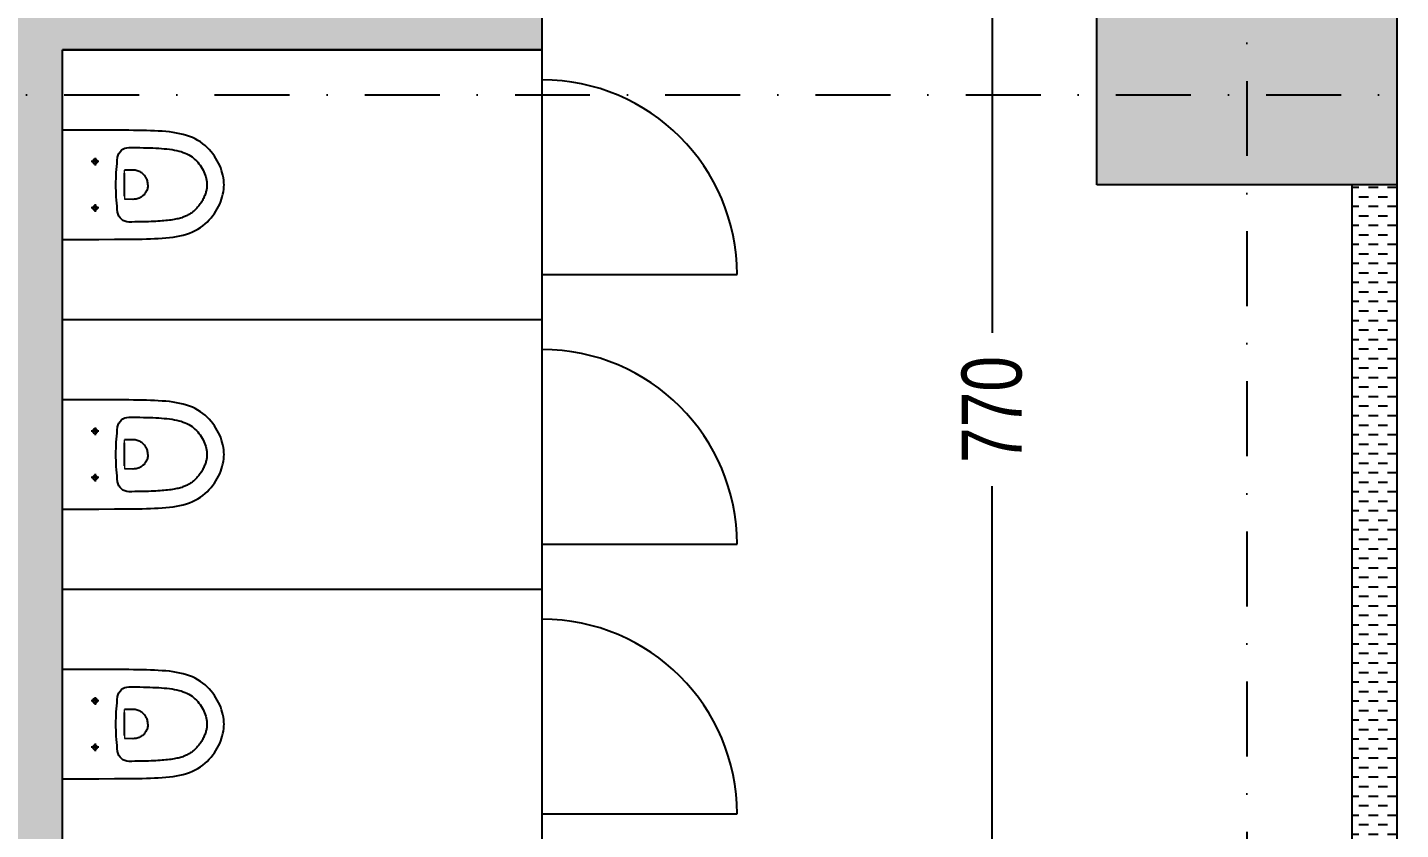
# Model space of a CAD drawing. Header units: centimetres. Extents: x 26569 to 160723, y -3143 to 14565.
# Drawn here: x 52162.8 to 52620.7, y 2743.4 to 3011.1 of the extents above; entities that cross this region are included whole.
import ezdxf

# ---------------------------------------------------------------- set-up
doc = ezdxf.new("R2010")
doc.units = ezdxf.units.CM
doc.header["$LTSCALE"] = 100
doc.linetypes.add('DASHDOT2', pattern=[0.5, 0.25, -0.125, 0, -0.125])
for name, color, linetype in [('A-ANNO-DIMS', 187, 'Continuous'), ('A-ANNO-GRID', 155, 'DASHDOT2'), ('A-FLOR-FIXT', 146, 'Continuous'), ('A-FLOR-TPTN', 8, 'Continuous'), ('A-WALL', 134, 'Continuous'), ('A-WALL-HTCH', 8, 'Continuous'), ('S-CONC', 5, 'Continuous'), ('S-HTCH', 8, 'Continuous')]:
    doc.layers.add(name, color=color, linetype=linetype)
doc.styles.add('Fields_100', font='act_simplex.shx', dxfattribs={"width": 0.8, "height": 20})
doc.dimstyles.new('FIELDS_100', dxfattribs={"dimscale": 0, "dimtxt": 20, "dimasz": 5, "dimexe": 5, "dimexo": 5, "dimgap": 5, "dimtad": 0, "dimdec": 0, "dimzin": 0, "dimdsep": 46, "dimtxsty": 'Fields_100', "dimblk": 'DOT', "dimcen": 0.09, "dimclrt": 50, "dimadec": 0, "dimazin": 0, "dimtfac": 1, "dimtdec": 0, "dimtix": 1, "dimtofl": 0, "dimtmove": 1, "dimatfit": 3, "dimfxl": 5, "dimfxlon": 1, "dimtolj": 1, "dimtzin": 0, "dimarcsym": 0})
pattern_1 = [(0, (47244.2896, 54361.0323), (3.175, 3.175), [3.175, -3.175])]

# ---------------------------------------------------------------- blocks, each defined once
blk = doc.blocks.new('_Dot')
at = {"color": 0, "linetype": 'ByBlock', "lineweight": -2}
blk.add_line((-0.5, 0), (-1, 0), dxfattribs=at)
at = {"color": 0, "linetype": 'ByBlock', "const_width": 0.5}
blk.add_lwpolyline([(-0.25, 0, 1), (0.25, 0, 1)], format="xyb", close=True, dxfattribs=at)
blk = doc.blocks.new('*D153')
at = {"layer": 'A-ANNO-DIMS', "color": 0, "lineweight": -2, "transparency": 16777216}
for p, q in [((52619.48, 2617.92), (52619.48, 2607.92)), ((52971.98, 2617.92), (52971.98, 2607.92)), ((52624.48, 2612.92), (52770.15, 2612.92)), ((52966.98, 2612.92), (52821.3, 2612.92))]:
    blk.add_line(p, q, dxfattribs=at)
at = {"layer": 'DEFPOINTS', "color": 0, "transparency": 16777216}
for p in [(52971.98, 3172.92), (52619.48, 2682.92), (52971.98, 2612.92)]:
    blk.add_point(p, dxfattribs=at)
at = {"layer": 'A-ANNO-DIMS', "color": 0, "lineweight": -2, "transparency": 16777216, "xscale": 5, "yscale": 5, "zscale": 5, "rotation": 180}
blk.add_blockref('_Dot', (52619.48, 2612.92), dxfattribs=at)
at = {"layer": 'A-ANNO-DIMS', "color": 0, "lineweight": -2, "transparency": 16777216, "xscale": 5, "yscale": 5, "zscale": 5}
blk.add_blockref('_Dot', (52971.98, 2612.92), dxfattribs=at)
at = {"layer": 'A-ANNO-DIMS', "color": 50, "transparency": 16777216, "insert": (52795.73, 2612.92), "char_height": 20, "attachment_point": 5, "style": 'Fields_100'}
blk.add_mtext('\\A1;353', dxfattribs=at)
blk = doc.blocks.new('*D373')
at = {"layer": 'A-ANNO-DIMS', "color": 0, "lineweight": -2, "transparency": 16777216}
for p, q in [((52619.48, 3079.88), (52619.48, 3089.88)), ((56286.98, 3079.88), (56286.98, 3089.88)), ((52624.48, 3084.88), (54420.04, 3084.88)), ((56281.98, 3084.88), (54486.42, 3084.88))]:
    blk.add_line(p, q, dxfattribs=at)
at = {"layer": 'DEFPOINTS', "color": 0, "transparency": 16777216}
for p in [(56286.98, 3084.88), (52619.48, 2988.59), (56286.98, 2988.59)]:
    blk.add_point(p, dxfattribs=at)
at = {"layer": 'A-ANNO-DIMS', "color": 0, "lineweight": -2, "transparency": 16777216, "xscale": 5, "yscale": 5, "zscale": 5, "rotation": 180}
blk.add_blockref('_Dot', (52619.48, 3084.88), dxfattribs=at)
at = {"layer": 'A-ANNO-DIMS', "color": 0, "lineweight": -2, "transparency": 16777216, "xscale": 5, "yscale": 5, "zscale": 5}
blk.add_blockref('_Dot', (56286.98, 3084.88), dxfattribs=at)
at = {"layer": 'A-ANNO-DIMS', "color": 50, "transparency": 16777216, "insert": (54453.23, 3084.88), "char_height": 20, "attachment_point": 5, "style": 'Fields_100'}
blk.add_mtext('\\A1;3668', dxfattribs=at)
blk = doc.blocks.new('KLOZET')
at = {"linetype": 'Continuous'}
for p, q in [((-10.31, 50.18), (-9.56, 50.72)), ((-9.56, 50.72), (-8.8, 51.22)), ((-8.8, 51.22), (-8.02, 51.67)), ((-8.02, 51.67), (-7.24, 52.08)), ((-7.24, 52.08), (-6.44, 52.46)), ((-6.44, 52.46), (-5.63, 52.79)), ((-5.63, 52.79), (-4.81, 53.09)), ((-4.81, 53.09), (-3.99, 53.34)), ((-3.99, 53.34), (-3.16, 53.55)), ((-3.16, 53.55), (-2.34, 53.71)), ((-2.34, 53.71), (-1.51, 53.83)), ((-1.51, 53.83), (-0.69, 53.89)), ((-0.69, 53.89), (0, 53.91)), ((0, 53.91), (0.69, 53.89)), ((0.69, 53.89), (1.51, 53.83)), ((1.51, 53.83), (2.34, 53.71)), ((2.34, 53.71), (3.16, 53.55)), ((3.16, 53.55), (3.99, 53.34)), ((3.99, 53.34), (4.81, 53.09)), ((4.81, 53.09), (5.63, 52.79)), ((5.63, 52.79), (6.44, 52.46)), ((6.44, 52.46), (7.24, 52.08)), ((7.24, 52.08), (8.02, 51.67)), ((8.02, 51.67), (8.8, 51.22)), ((8.8, 51.22), (9.56, 50.72)), ((9.56, 50.72), (10.31, 50.18)), ((-14.81, 45.18), (-14.27, 46.03)), ((-14.27, 46.03), (-13.69, 46.84)), ((-13.69, 46.84), (-13.07, 47.6)), ((-13.07, 47.6), (-12.43, 48.31)), ((-12.43, 48.31), (-11.75, 48.97)), ((-11.75, 48.97), (-11.04, 49.6)), ((-11.04, 49.6), (-10.31, 50.18)), ((-6.42, 45.96), (-6.71, 45.76)), ((-6.13, 46.16), (-6.42, 45.96)), ((-5.82, 46.36), (-6.13, 46.16)), ((-5.51, 46.54), (-5.82, 46.36)), ((-5.2, 46.72), (-5.51, 46.54)), ((-4.89, 46.89), (-5.2, 46.72)), ((-4.57, 47.05), (-4.89, 46.89)), ((-4.25, 47.2), (-4.57, 47.05)), ((-3.93, 47.34), (-4.25, 47.2)), ((-3.6, 47.47), (-3.93, 47.34)), ((-3.28, 47.59), (-3.6, 47.47)), ((-2.97, 47.7), (-3.28, 47.59)), ((-2.65, 47.8), (-2.97, 47.7)), ((-2.35, 47.89), (-2.65, 47.8)), ((-2.06, 47.96), (-2.35, 47.89)), ((-1.77, 48.03), (-2.06, 47.96)), ((-1.5, 48.08), (-1.77, 48.03)), ((-1.23, 48.13), (-1.5, 48.08)), ((-0.97, 48.16), (-1.23, 48.13)), ((-0.71, 48.19), (-0.97, 48.16)), ((-0.47, 48.21), (-0.71, 48.19)), ((-0.23, 48.22), (-0.47, 48.21)), ((0, 48.22), (-0.23, 48.22)), ((0.5, 48.21), (0, 48.22)), ((1.01, 48.16), (0.5, 48.21)), ((1.53, 48.07), (1.01, 48.16)), ((2.07, 47.96), (1.53, 48.07)), ((2.62, 47.81), (2.07, 47.96)), ((3.18, 47.63), (2.62, 47.81)), ((3.74, 47.42), (3.18, 47.63)), ((4.31, 47.17), (3.74, 47.42)), ((4.87, 46.9), (4.31, 47.17)), ((5.42, 46.6), (4.87, 46.9)), ((5.96, 46.27), (5.42, 46.6)), ((6.49, 45.92), (5.96, 46.27)), ((7.01, 45.53), (6.49, 45.92)), ((10.31, 50.18), (11.04, 49.6)), ((11.04, 49.6), (11.75, 48.97)), ((11.75, 48.97), (12.43, 48.31)), ((12.43, 48.31), (13.07, 47.6)), ((13.07, 47.6), (13.69, 46.84)), ((13.69, 46.84), (14.27, 46.03)), ((14.27, 46.03), (14.81, 45.18)), ((-16.79, 40.28), (-16.49, 41.34)), ((-16.49, 41.34), (-16.14, 42.36)), ((-16.14, 42.36), (-15.75, 43.34)), ((-15.75, 43.34), (-15.3, 44.28)), ((-15.3, 44.28), (-14.81, 45.18)), ((-10.36, 41.4), (-10.5, 41.11)), ((-10.22, 41.69), (-10.36, 41.4)), ((-10.08, 41.96), (-10.22, 41.69)), ((-9.93, 42.23), (-10.08, 41.96)), ((-9.77, 42.49), (-9.93, 42.23)), ((-9.61, 42.75), (-9.77, 42.49)), ((-9.44, 43), (-9.61, 42.75)), ((-9.26, 43.24), (-9.44, 43)), ((-9.08, 43.48), (-9.26, 43.24)), ((-8.88, 43.72), (-9.08, 43.48)), ((-8.68, 43.96), (-8.88, 43.72)), ((-8.47, 44.19), (-8.68, 43.96)), ((-8.25, 44.43), (-8.47, 44.19)), ((-8.02, 44.66), (-8.25, 44.43)), ((-7.78, 44.88), (-8.02, 44.66)), ((-7.53, 45.11), (-7.78, 44.88)), ((-7.26, 45.33), (-7.53, 45.11)), ((-6.99, 45.54), (-7.26, 45.33)), ((-6.71, 45.76), (-6.99, 45.54)), ((7.51, 45.12), (7.01, 45.53)), ((7.99, 44.68), (7.51, 45.12)), ((8.44, 44.22), (7.99, 44.68)), ((8.87, 43.74), (8.44, 44.22)), ((9.27, 43.23), (8.87, 43.74)), ((9.64, 42.7), (9.27, 43.23)), ((9.98, 42.14), (9.64, 42.7)), ((10.29, 41.55), (9.98, 42.14)), ((10.57, 40.94), (10.29, 41.55)), ((14.81, 45.18), (15.3, 44.28)), ((15.3, 44.28), (15.75, 43.34)), ((15.75, 43.34), (16.14, 42.36)), ((16.14, 42.36), (16.49, 41.34)), ((16.49, 41.34), (16.79, 40.28)), ((-17.61, 35.73), (-17.46, 36.91)), ((-17.46, 36.91), (-17.27, 38.06)), ((-17.27, 38.06), (-17.05, 39.19)), ((-17.05, 39.19), (-16.79, 40.28)), ((-11.69, 36.75), (-11.77, 36.22)), ((-11.61, 37.25), (-11.69, 36.75)), ((-11.52, 37.73), (-11.61, 37.25)), ((-11.42, 38.19), (-11.52, 37.73)), ((-11.32, 38.62), (-11.42, 38.19)), ((-11.22, 39.04), (-11.32, 38.62)), ((-11.11, 39.43), (-11.22, 39.04)), ((-10.99, 39.8), (-11.11, 39.43)), ((-10.87, 40.16), (-10.99, 39.8)), ((-10.75, 40.49), (-10.87, 40.16)), ((-10.63, 40.81), (-10.75, 40.49)), ((-10.5, 41.11), (-10.63, 40.81)), ((10.82, 40.29), (10.57, 40.94)), ((11.05, 39.61), (10.82, 40.29)), ((11.25, 38.9), (11.05, 39.61)), ((11.43, 38.16), (11.25, 38.9)), ((11.58, 37.39), (11.43, 38.16)), ((11.72, 36.58), (11.58, 37.39)), ((16.79, 40.28), (17.05, 39.19)), ((17.05, 39.19), (17.27, 38.06)), ((17.27, 38.06), (17.46, 36.91)), ((17.46, 36.91), (17.61, 35.73)), ((-17.91, 32), (-17.83, 33.28)), ((-17.83, 33.28), (-17.73, 34.52)), ((-17.73, 34.52), (-17.61, 35.73)), ((-12.14, 32.56), (-12.19, 31.86)), ((-12.09, 33.24), (-12.14, 32.56)), ((-12.04, 33.89), (-12.09, 33.24)), ((-11.98, 34.51), (-12.04, 33.89)), ((-11.92, 35.1), (-11.98, 34.51)), ((-11.85, 35.68), (-11.92, 35.1)), ((-11.77, 36.22), (-11.85, 35.68)), ((11.84, 35.74), (11.72, 36.58)), ((11.94, 34.87), (11.84, 35.74)), ((12.03, 33.98), (11.94, 34.87)), ((12.11, 33.06), (12.03, 33.98)), ((12.17, 32.12), (12.11, 33.06)), ((12.23, 31.16), (12.17, 32.12)), ((17.61, 35.73), (17.73, 34.52)), ((17.73, 34.52), (17.83, 33.28)), ((17.83, 33.28), (17.91, 32)), ((-18.11, 26.6), (-18.08, 28)), ((-18.08, 28), (-18.03, 29.37)), ((-18.03, 29.37), (-17.98, 30.7)), ((-17.98, 30.7), (-17.91, 32)), ((-12.35, 27.92), (-12.37, 27.04)), ((-12.32, 28.77), (-12.35, 27.92)), ((-12.29, 29.59), (-12.32, 28.77)), ((-12.26, 30.38), (-12.29, 29.59)), ((-12.23, 31.13), (-12.26, 30.38)), ((-12.19, 31.86), (-12.23, 31.13)), ((-2.8, 27.64), (-3.06, 27.44)), ((-2.52, 27.82), (-2.8, 27.64)), ((-2.23, 27.98), (-2.52, 27.82)), ((-1.93, 28.12), (-2.23, 27.98)), ((-1.63, 28.24), (-1.93, 28.12)), ((-1.31, 28.35), (-1.63, 28.24)), ((-0.99, 28.42), (-1.31, 28.35)), ((-0.66, 28.48), (-0.99, 28.42)), ((-0.33, 28.51), (-0.66, 28.48)), ((0, 28.52), (-0.33, 28.51)), ((0, 28.52), (0.33, 28.51)), ((0.33, 28.51), (0.66, 28.48)), ((0.66, 28.48), (0.99, 28.42)), ((0.99, 28.42), (1.31, 28.34)), ((1.31, 28.34), (1.63, 28.24)), ((1.63, 28.24), (1.94, 28.12)), ((1.94, 28.12), (2.24, 27.98)), ((2.24, 27.98), (2.53, 27.82)), ((2.53, 27.82), (2.8, 27.64)), ((2.8, 27.64), (3.07, 27.44)), ((12.27, 30.19), (12.23, 31.16)), ((12.31, 29.17), (12.27, 30.19)), ((12.34, 28.11), (12.31, 29.17)), ((12.37, 27.02), (12.34, 28.11)), ((17.91, 32), (17.98, 30.7)), ((17.98, 30.7), (18.03, 29.37)), ((18.03, 29.37), (18.08, 28)), ((18.08, 28), (18.11, 26.6)), ((-18.17, 22.18), (-18.16, 23.7)), ((-18.16, 23.7), (-18.14, 25.17)), ((-18.14, 25.17), (-18.11, 26.6)), ((-12.43, 23.21), (-12.44, 22.17)), ((-12.42, 24.22), (-12.43, 23.21)), ((-12.4, 25.19), (-12.42, 24.22)), ((-12.39, 26.14), (-12.4, 25.19)), ((-12.37, 27.04), (-12.39, 26.14)), ((-4.86, 23.9), (-4.87, 23.51)), ((-4.87, 23.51), (-4.85, 20.77)), ((-4.83, 24.28), (-4.86, 23.9)), ((-4.77, 24.65), (-4.83, 24.28)), ((-4.68, 24.99), (-4.77, 24.65)), ((-4.57, 25.33), (-4.68, 24.99)), ((-4.44, 25.64), (-4.57, 25.33)), ((-4.3, 25.94), (-4.44, 25.64)), ((-4.13, 26.23), (-4.3, 25.94)), ((-3.95, 26.5), (-4.13, 26.23)), ((-3.75, 26.76), (-3.95, 26.5)), ((-3.54, 27), (-3.75, 26.76)), ((-3.31, 27.23), (-3.54, 27)), ((-3.06, 27.44), (-3.31, 27.23)), ((3.07, 27.44), (3.31, 27.22)), ((3.31, 27.22), (3.55, 26.99)), ((3.55, 26.99), (3.76, 26.75)), ((3.76, 26.75), (3.96, 26.49)), ((3.96, 26.49), (4.14, 26.21)), ((4.14, 26.21), (4.31, 25.92)), ((4.31, 25.92), (4.45, 25.62)), ((4.45, 25.62), (4.58, 25.3)), ((4.58, 25.3), (4.69, 24.97)), ((4.69, 24.97), (4.77, 24.62)), ((4.77, 24.62), (4.83, 24.26)), ((4.83, 24.26), (4.86, 23.88)), ((4.87, 23.49), (4.85, 20.77)), ((4.86, 23.88), (4.87, 23.49)), ((12.39, 25.87), (12.37, 27.02)), ((12.41, 24.68), (12.39, 25.87)), ((12.43, 23.45), (12.41, 24.68)), ((12.44, 22.17), (12.43, 23.45)), ((18.11, 26.6), (18.14, 25.17)), ((18.14, 25.17), (18.16, 23.7)), ((18.16, 23.7), (18.17, 22.18)), ((-18.21, 17.38), (-18.19, 20.63)), ((-18.19, 20.63), (-18.17, 22.18)), ((-9.17, 18.44), (-8.15, 18.32)), ((-8.15, 18.32), (-7.14, 18.22)), ((-3.85, 20.77), (-2.1, 20.76)), ((-2.1, 20.76), (-0.41, 20.76)), ((-0.41, 20.76), (1.67, 20.76)), ((1.67, 20.76), (3.41, 20.76)), ((3.41, 20.76), (3.85, 20.77)), ((7.14, 18.22), (8.15, 18.32)), ((8.15, 18.32), (9.17, 18.44)), ((18.17, 22.18), (18.19, 20.63)), ((18.19, 20.63), (18.21, 17.38)), ((-18.23, 12.14), (-18.21, 17.38)), ((-7.14, 18.22), (-6.12, 18.13)), ((-6.12, 18.13), (-5.1, 18.05)), ((-5.1, 18.05), (-4.08, 17.99)), ((-4.08, 17.99), (-3.06, 17.94)), ((-3.06, 17.94), (-2.04, 17.9)), ((-2.04, 17.9), (-1.02, 17.88)), ((-1.02, 17.88), (0, 17.88)), ((0, 17.88), (1.02, 17.88)), ((1.02, 17.88), (2.04, 17.9)), ((2.04, 17.9), (3.06, 17.94)), ((3.06, 17.94), (4.08, 17.99)), ((4.08, 17.99), (5.1, 18.05)), ((5.1, 18.05), (6.12, 18.13)), ((6.12, 18.13), (7.14, 18.22)), ((18.21, 17.38), (18.22, 13.94)), ((18.22, 13.94), (18.25, 0)), ((-18.25, 0), (-18.23, 12.14)), ((-18.25, 0), (18.25, 0))]:
    blk.add_line(p, q, dxfattribs=at)
at = {"lineweight": 0}
for p, q in [((-3.85, 20.77), (-4.85, 20.77)), ((3.85, 20.77), (4.85, 20.77))]:
    blk.add_line(p, q, dxfattribs=at)
at = {"ltscale": 3}
for p, q in [((-6.47, 10.9), (-9.03, 10.9)), ((-7.75, 12.18), (-7.75, 9.62)), ((9.03, 10.9), (6.47, 10.9)), ((7.75, 12.18), (7.75, 9.62))]:
    blk.add_line(p, q, dxfattribs=at)
at = {"linetype": 'Continuous'}
for centre in [(-7.75, 10.9), (7.75, 10.9)]:
    blk.add_circle(centre, 0.75, dxfattribs=at)
for centre, start, end in [((-8.71, 22.13), 179.5021, 262.9898), ((8.71, 22.13), 277.0095, 0.5028)]:
    blk.add_arc(centre, 3.72, start, end, dxfattribs=at)
blk = doc.blocks.new('*D184')
at = {"layer": 'A-ANNO-DIMS', "color": 0, "lineweight": -2, "transparency": 16777216}
for p, q in [((52489.49, 3268.59), (52479.49, 3268.59)), ((52484.49, 3263.59), (52484.49, 2909.16)), ((52484.49, 2503.59), (52484.49, 2858.02)), ((52489.49, 2498.59), (52479.49, 2498.59))]:
    blk.add_line(p, q, dxfattribs=at)
at = {"layer": 'DEFPOINTS', "color": 0, "transparency": 16777216}
for p in [(52604.48, 3268.59), (52484.49, 2498.59), (52519.48, 2498.59)]:
    blk.add_point(p, dxfattribs=at)
at = {"layer": 'A-ANNO-DIMS', "color": 0, "lineweight": -2, "transparency": 16777216, "xscale": 5, "yscale": 5, "zscale": 5}
for p, rotation in [((52484.49, 3268.59), 90), ((52484.49, 2498.59), 270)]:
    blk.add_blockref('_Dot', p, dxfattribs=dict(at, rotation=rotation))
at = {"layer": 'A-ANNO-DIMS', "color": 50, "transparency": 16777216, "insert": (52484.49, 2883.59), "char_height": 20, "attachment_point": 5, "rotation": 90, "style": 'Fields_100'}
blk.add_mtext('\\A1;770', dxfattribs=at)

msp = doc.modelspace()

# ---------------------------------------------------------------- hatches: boundary and pattern name
at = {"layer": 'A-WALL-HTCH'}
h = msp.add_hatch(dxfattribs=at)
h.set_pattern_fill('DASH', color=256)
h.set_pattern_definition(pattern_1)
h.paths.add_polyline_path([(52174.48, 3003.59), (52334.48, 3003.59), (52334.48, 3018.59), (52174.48, 3018.59), (52174.48, 3268.59), (52339.48, 3268.59), (52339.48, 3283.59), (51979.48, 3283.59), (51979.48, 3268.59), (52144.48, 3268.59), (52144.48, 3018.59), (51984.48, 3018.59), (51984.48, 3003.59), (52144.48, 3003.59), (52144.48, 2498.59), (52174.48, 2498.59)])
h = msp.add_hatch(dxfattribs=at)
h.set_pattern_fill('DASH', color=256)
h.set_pattern_definition(pattern_1)
h.paths.add_polyline_path([(52619.48, 2958.59), (52604.48, 2958.59), (52604.48, 2543.59), (52619.48, 2543.59)])
at = {"layer": 'S-HTCH'}
h = msp.add_hatch(dxfattribs=at)
h.set_pattern_fill('ANSI33', color=256)
h.set_pattern_definition([(45, (47244.2896, 5721.5606), (-4.490128, 4.490128), []), (45, (47248.78, 5721.5606), (-4.490128, 4.490128), [3.175, -1.5875])])
h.paths.add_polyline_path([(51759.48, 2938.59), (51699.48, 2938.59), (51699.48, 3038.59), (51759.48, 3038.59)])
h.paths.add_polyline_path([(50839.48, 2958.59), (50839.48, 3018.59), (50939.48, 3018.59), (50939.48, 2958.59)])
h.paths.add_polyline_path([(52519.48, 2958.59), (52519.48, 3018.59), (52619.48, 3018.59), (52619.48, 2958.59)])
h.paths.add_polyline_path([(51759.48, 1988.59), (51699.48, 1988.59), (51699.48, 2088.59), (51759.48, 2088.59)])
h.paths.add_polyline_path([(51759.48, 2463.59), (51699.48, 2463.59), (51699.48, 2563.59), (51759.48, 2563.59)])
h.paths.add_polyline_path([(51759.48, 3888.59), (51699.48, 3888.59), (51699.48, 3988.59), (51759.48, 3988.59)])
h.paths.add_polyline_path([(51759.48, 4363.59), (51699.48, 4363.59), (51699.48, 4463.59), (51759.48, 4463.59)])
h.paths.add_polyline_path([(51759.48, 4838.59), (51699.48, 4838.59), (51699.48, 4938.59), (51759.48, 4938.59)])
h.paths.add_polyline_path([(51759.48, 5788.59), (51699.48, 5788.59), (51699.48, 5888.59), (51759.48, 5888.59)])
h.paths.add_polyline_path([(51759.48, 6263.59), (51699.48, 6263.59), (51699.48, 6363.59), (51759.48, 6363.59)])
h.paths.add_polyline_path([(51759.48, 6738.59), (51699.48, 6738.59), (51699.48, 6838.59), (51759.48, 6838.59)])
h.paths.add_polyline_path([(50839.48, 1518.59), (50839.48, 1578.59), (50939.48, 1578.59), (50939.48, 1518.59)])
h.paths.add_polyline_path([(51679.48, 1518.59), (51679.48, 1578.59), (51779.48, 1578.59), (51779.48, 1518.59)])
h.paths.add_polyline_path([(52519.48, 1518.59), (52519.48, 1578.59), (52619.48, 1578.59), (52619.48, 1518.59)])
h.paths.add_polyline_path([(50839.48, 2008.59), (50839.48, 2068.59), (50939.48, 2068.59), (50939.48, 2008.59)])
h.paths.add_polyline_path([(52519.48, 2008.59), (52519.48, 2068.59), (52619.48, 2068.59), (52619.48, 2008.59)])
h.paths.add_polyline_path([(50839.48, 2483.59), (50839.48, 2543.59), (50939.48, 2543.59), (50939.48, 2483.59)])
h.paths.add_polyline_path([(52519.48, 2483.59), (52519.48, 2543.59), (52619.48, 2543.59), (52619.48, 2483.59)])
h.paths.add_polyline_path([(50839.48, 3433.59), (50839.48, 3493.59), (50939.48, 3493.59), (50939.48, 3433.59)])
h.paths.add_polyline_path([(51679.48, 3433.59), (51679.48, 3493.59), (51779.48, 3493.59), (51779.48, 3433.59)])
h.paths.add_polyline_path([(52519.48, 3433.59), (52519.48, 3493.59), (52619.48, 3493.59), (52619.48, 3433.59)])
h.paths.add_polyline_path([(50839.48, 3908.59), (50839.48, 3968.59), (50939.48, 3968.59), (50939.48, 3908.59)])
h.paths.add_polyline_path([(52519.48, 3908.59), (52519.48, 3968.59), (52619.48, 3968.59), (52619.48, 3908.59)])
h.paths.add_polyline_path([(50839.48, 4383.59), (50839.48, 4443.59), (50939.48, 4443.59), (50939.48, 4383.59)])
h.paths.add_polyline_path([(52519.48, 4383.59), (52519.48, 4443.59), (52619.48, 4443.59), (52619.48, 4383.59)])
h.paths.add_polyline_path([(50839.48, 4858.59), (50839.48, 4918.59), (50939.48, 4918.59), (50939.48, 4858.59)])
h.paths.add_polyline_path([(52519.48, 4858.59), (52519.48, 4918.59), (52619.48, 4918.59), (52619.48, 4858.59)])
h.paths.add_polyline_path([(50839.48, 5333.59), (50839.48, 5393.59), (50939.48, 5393.59), (50939.48, 5333.59)])
h.paths.add_polyline_path([(51679.48, 5333.59), (51679.48, 5393.59), (51779.48, 5393.59), (51779.48, 5333.59)])
h.paths.add_polyline_path([(52519.48, 5333.59), (52519.48, 5393.59), (52619.48, 5393.59), (52619.48, 5333.59)])
h.paths.add_polyline_path([(50839.48, 5808.59), (50839.48, 5868.59), (50939.48, 5868.59), (50939.48, 5808.59)])
h.paths.add_polyline_path([(52519.48, 5808.59), (52519.48, 5868.59), (52619.48, 5868.59), (52619.48, 5808.59)])
h.paths.add_polyline_path([(50839.48, 6283.59), (50839.48, 6343.59), (50939.48, 6343.59), (50939.48, 6283.59)])
h.paths.add_polyline_path([(52519.48, 6283.59), (52519.48, 6343.59), (52619.48, 6343.59), (52619.48, 6283.59)])
h.paths.add_polyline_path([(50839.48, 6758.59), (50839.48, 6818.59), (50939.48, 6818.59), (50939.48, 6758.59)])
h.paths.add_polyline_path([(52519.48, 6758.59), (52519.48, 6818.59), (52619.48, 6818.59), (52619.48, 6758.59)])
h.paths.add_polyline_path([(50839.48, 7248.59), (50839.48, 7308.59), (50939.48, 7308.59), (50939.48, 7248.59)])
h.paths.add_polyline_path([(51679.48, 7248.59), (51679.48, 7308.59), (51779.48, 7308.59), (51779.48, 7248.59)])
h.paths.add_polyline_path([(52519.48, 7248.59), (52519.48, 7308.59), (52619.48, 7308.59), (52619.48, 7248.59)])

# ---------------------------------------------------------------- linework, layer by layer
at = {"layer": 'A-ANNO-GRID'}
for p, q in [((52569.48, 8203.59), (52569.48, 1408.59)), ((49419.63, 2988.59), (71224.48, 2988.59))]:
    msp.add_line(p, q, dxfattribs=at)
at = {"layer": 'A-FLOR-TPTN'}
for p, q in [((52334.48, 3003.59), (52174.48, 3003.59)), ((52334.48, 2913.59), (52334.48, 3003.59)), ((52174.48, 2913.59), (52334.48, 2913.59)), ((52334.48, 2823.59), (52334.48, 2913.59)), ((52174.48, 2823.59), (52334.48, 2823.59)), ((52334.48, 2733.59), (52334.48, 2823.59))]:
    msp.add_line(p, q, dxfattribs=at)
for points in [[(52334.48, 2928.59), (52399.48, 2928.59)], [(52334.48, 2838.59), (52399.48, 2838.59)], [(52334.48, 2748.59), (52399.48, 2748.59)]]:
    msp.add_lwpolyline(points, dxfattribs=at)
for centre in [(52334.48, 2928.59), (52334.48, 2838.59), (52334.48, 2748.59)]:
    msp.add_arc(centre, 65, 0, 90, dxfattribs=at)
at = {"layer": 'A-WALL'}
for p, q in [((52334.48, 3003.59), (52334.48, 3018.59)), ((52174.48, 3003.59), (52334.48, 3003.59)), ((52604.48, 2958.59), (52604.48, 2543.59)), ((52619.48, 2958.59), (52619.48, 2543.59))]:
    msp.add_line(p, q, dxfattribs=at)
msp.add_lwpolyline([(52174.48, 2498.59), (52174.48, 3003.59)], dxfattribs=at)
at = {"layer": 'S-CONC'}
msp.add_lwpolyline([(52519.48, 2958.59), (52519.48, 3018.59), (52619.48, 3018.59), (52619.48, 2958.59)], close=True, dxfattribs=at)

# ---------------------------------------------------------------- block references
at = {"layer": 'A-FLOR-FIXT', "xscale": -1, "rotation": 270}
for p in [(52174.48, 2958.59), (52174.48, 2868.59), (52174.48, 2778.59)]:
    msp.add_blockref('KLOZET', p, dxfattribs=at)

# ---------------------------------------------------------------- dimensions: what is measured, and where the dimension line sits
at = {"layer": 'A-ANNO-DIMS'}
dim = msp.add_linear_dim(base=(52484.49, 2498.59), p1=(52604.48, 3268.59), p2=(52519.48, 2498.59), angle=90, dimstyle='FIELDS_100', override={"dimscale": 1}, dxfattribs=at)
dim.commit()
dim.dimension.update_dxf_attribs({"geometry": '*D184', "text_midpoint": (52484.49, 2883.59)})
for base, p1, p2, picture, middle in [((52971.97635264, 2612.9194412), (52619.47635264, 2682.9194412), (52971.97635264, 3172.9194412), '*D153', (52795.72635264, 2612.9194412)), ((56286.97635264, 3084.87659092), (52619.47635264, 2988.59325813), (56286.97635264, 2988.59325813), '*D373', (54453.22635264, 3084.87659092))]:
    dim = msp.add_linear_dim(base=base, p1=p1, p2=p2, dimstyle='FIELDS_100', override={"dimscale": 1}, dxfattribs=at)
    dim.commit()
    dim.dimension.update_dxf_attribs({"geometry": picture, "text_midpoint": middle})

doc.saveas('drawing.dxf')
